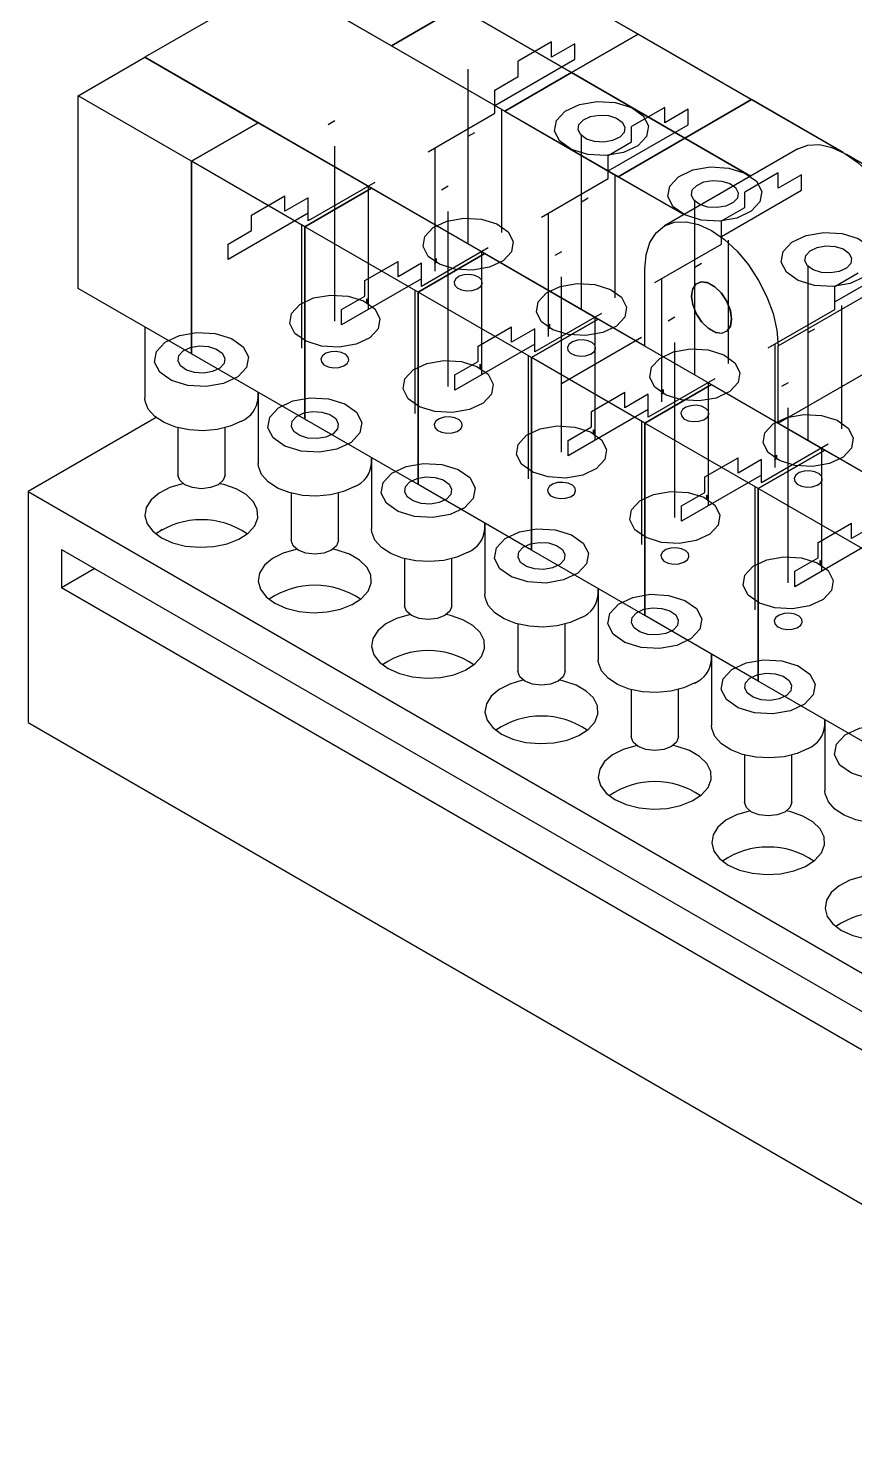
# Model space of a CAD drawing. Header units: millimetres. Extents: x 0 to 1189, y 0 to 841.
# Drawn here: x 927 to 1014.6, y 435.2 to 584.4 of the extents above; entities that cross this region are included whole.
import ezdxf

# ---------------------------------------------------------------- set-up
doc = ezdxf.new("R2010")
doc.units = ezdxf.units.MM

msp = doc.modelspace()

# ---------------------------------------------------------------- linework, layer by layer
at = {"color": 7, "linetype": 'Continuous', "lineweight": 25}
for p, q in [((967.61, 597.63), (1013.39, 571.2)), ((991.65, 583.75), (979.63, 590.69)), ((953.47, 589.46), (939.33, 581.3)), ((996.5, 564.62), (953.47, 589.46)), ((953.47, 589.46), (965.49, 582.52)), ((972.56, 586.61), (965.49, 582.52)), ((965.49, 582.52), (972.56, 586.61)), ((984.58, 579.67), (972.56, 586.61)), ((972.56, 586.61), (984.58, 579.67)), ((991.65, 583.75), (984.58, 579.67)), ((984.58, 579.67), (991.65, 583.75)), ((1003.67, 576.81), (991.65, 583.75)), ((965.49, 582.52), (977.51, 575.58)), ((932.26, 577.22), (939.33, 581.3)), ((992.36, 550.68), (939.33, 581.3)), ((939.33, 581.3), (951.35, 574.36)), ((977.51, 575.58), (984.58, 579.67)), ((984.58, 579.67), (977.51, 575.58)), ((996.6, 572.73), (984.58, 579.67)), ((984.58, 579.67), (996.6, 572.73)), ((932.26, 556.8), (932.26, 577.22)), ((944.28, 570.28), (932.26, 577.22)), ((996.6, 572.73), (1003.67, 576.81)), ((1003.67, 576.81), (996.6, 572.73)), ((1013.39, 571.2), (1003.67, 576.81)), ((951.35, 574.36), (944.28, 570.28)), ((944.28, 570.28), (951.35, 574.36)), ((951.35, 574.36), (963.37, 567.42)), ((977.51, 575.58), (989.53, 568.64)), ((989.53, 568.64), (996.6, 572.73)), ((996.6, 572.73), (989.53, 568.64)), ((1003.57, 568.7), (996.6, 572.73)), ((996.6, 572.73), (1003.57, 568.7)), ((1008.57, 571.59), (994.43, 563.43)), ((944.28, 570.28), (944.28, 549.86)), ((956.3, 563.34), (944.28, 570.28)), ((944.28, 549.86), (944.28, 570.28)), ((1013.75, 570.99), (1016.4, 569.46)), ((1015.7, 569.87), (1013.75, 570.99)), ((989.53, 568.64), (996.5, 564.62)), ((956.3, 563.34), (963.37, 567.42)), ((963.37, 567.42), (956.3, 563.34)), ((963.37, 567.42), (975.39, 560.48)), ((956.3, 542.92), (956.3, 563.34)), ((968.32, 556.4), (956.3, 563.34)), ((956.3, 563.34), (956.3, 542.92)), ((968.32, 556.4), (975.39, 560.48)), ((975.39, 560.48), (968.32, 556.4)), ((975.39, 560.48), (987.41, 553.54)), ((992.36, 550.68), (992.36, 558.85)), ((1006.5, 550.69), (1020.65, 558.85)), ((944.28, 549.86), (932.26, 556.8)), ((980.34, 549.46), (968.32, 556.4)), ((968.32, 535.99), (968.32, 556.4)), ((968.32, 556.4), (968.32, 535.99)), ((980.34, 549.46), (987.41, 553.54)), ((987.41, 553.54), (980.34, 549.46)), ((987.41, 553.54), (999.43, 546.6)), ((939.34, 552.72), (939.34, 545.17)), ((1006.5, 542.52), (1006.5, 550.69)), ((1006.5, 542.52), (1020.65, 550.68)), ((956.3, 542.92), (944.28, 549.86)), ((992.36, 542.52), (980.34, 549.46)), ((980.34, 529.05), (980.34, 549.46)), ((980.34, 549.46), (980.34, 529.05)), ((999.43, 546.6), (992.36, 542.52)), ((992.36, 542.52), (999.43, 546.6)), ((999.43, 546.6), (1011.45, 539.66)), ((951.34, 545.17), (951.34, 545.79)), ((951.36, 545.78), (951.36, 538.23)), ((940.53, 543.1), (926.95, 535.26)), ((968.32, 535.99), (956.3, 542.92)), ((942.84, 542.02), (942.84, 537)), ((947.84, 537), (947.84, 542.02)), ((992.36, 542.52), (992.36, 522.11)), ((992.36, 522.11), (992.36, 542.52)), ((1004.38, 535.58), (992.36, 542.52)), ((1059.54, 511.9), (1006.5, 542.52)), ((963.36, 538.23), (963.36, 538.85)), ((963.38, 538.84), (963.38, 531.29)), ((1004.38, 535.58), (1011.45, 539.66)), ((1011.45, 539.66), (1004.38, 535.58)), ((1011.45, 539.66), (1023.47, 532.72)), ((980.34, 529.05), (968.32, 535.99)), ((1016.4, 528.64), (1004.38, 535.58)), ((1004.38, 515.17), (1004.38, 535.58)), ((1004.38, 535.58), (1004.38, 515.17)), ((926.95, 535.26), (926.95, 510.76)), ((926.95, 535.26), (1057.77, 459.74)), ((954.86, 535.08), (954.86, 530.06)), ((959.86, 530.06), (959.86, 535.08)), ((941.17, 531.22), (941.03, 531.13)), ((975.38, 531.29), (975.38, 531.91)), ((975.4, 531.9), (975.4, 524.35)), ((930.49, 529.13), (1054.23, 457.7)), ((930.49, 529.13), (930.49, 525.05)), ((966.88, 528.14), (966.88, 523.12)), ((971.88, 523.12), (971.88, 528.14)), ((992.36, 522.11), (980.34, 529.05)), ((934.03, 527.09), (930.49, 525.05)), ((1054.23, 453.62), (930.49, 525.05)), ((987.4, 524.35), (987.4, 524.97)), ((987.42, 524.96), (987.42, 517.41)), ((1004.38, 515.17), (992.36, 522.11)), ((978.9, 521.2), (978.9, 516.18)), ((983.9, 516.18), (983.9, 521.2)), ((999.42, 517.41), (999.42, 518.03)), ((999.44, 518.02), (999.44, 510.47)), ((1016.4, 508.23), (1004.38, 515.17)), ((990.92, 514.26), (990.92, 509.24)), ((995.92, 509.24), (995.92, 514.26)), ((926.95, 510.76), (1057.77, 435.24)), ((1011.44, 510.47), (1011.44, 511.09)), ((1011.46, 511.08), (1011.46, 503.53)), ((1002.94, 507.32), (1002.94, 502.3)), ((1007.94, 502.3), (1007.94, 507.32))]:
    msp.add_line(p, q, dxfattribs=at)
at = {"color": 7, "linetype": 'Continuous'}
for p, q in [((982.46, 582.93), (978.93, 580.89)), ((982.46, 581.3), (982.46, 582.93)), ((984.94, 582.72), (982.46, 581.3)), ((984.94, 581.09), (984.94, 582.72)), ((976.45, 576.19), (984.94, 581.09)), ((978.93, 579.26), (978.93, 580.89)), ((973.62, 561.5), (973.62, 580.05)), ((976.45, 577.83), (978.93, 579.26)), ((976.45, 576.19), (976.45, 577.83)), ((976.45, 575.38), (976.45, 576.19)), ((977.16, 575.78), (977.16, 562.72)), ((994.48, 575.99), (990.95, 573.95)), ((994.48, 574.36), (994.48, 575.99)), ((996.96, 575.79), (994.48, 574.36)), ((996.96, 574.15), (996.96, 575.79)), ((959.48, 574.56), (958.77, 574.15)), ((969.38, 571.29), (976.45, 575.38)), ((973.62, 572.93), (974.33, 573.34)), ((985.64, 554.56), (985.64, 573.11)), ((988.47, 569.25), (996.96, 574.15)), ((990.95, 572.32), (990.95, 573.95)), ((959.48, 553.33), (959.48, 571.89)), ((970.09, 571.7), (970.09, 558.64)), ((988.47, 570.89), (990.95, 572.32)), ((988.47, 569.25), (988.47, 570.89)), ((981.4, 564.36), (988.47, 568.44)), ((988.47, 568.44), (988.47, 569.25)), ((989.18, 568.85), (989.18, 555.78)), ((1006.5, 569.05), (1002.97, 567.01)), ((1006.5, 567.42), (1006.5, 569.05)), ((1008.98, 568.85), (1006.5, 567.42)), ((1008.98, 567.21), (1008.98, 568.85)), ((963.72, 568.03), (956.65, 563.95)), ((963.02, 567.62), (963.02, 554.56)), ((971.5, 567.62), (970.79, 567.21)), ((1000.49, 562.31), (1008.98, 567.21)), ((1002.97, 565.38), (1002.97, 567.01)), ((950.64, 564.56), (954.18, 566.6)), ((954.18, 564.97), (954.18, 566.6)), ((956.65, 566.4), (954.18, 564.97)), ((956.65, 564.76), (956.65, 566.4)), ((985.64, 565.99), (986.35, 566.4)), ((997.66, 547.62), (997.66, 566.17)), ((1000.49, 563.95), (1002.97, 565.38)), ((956.65, 564.76), (948.17, 559.87)), ((950.64, 562.93), (950.64, 564.56)), ((956.65, 563.95), (956.65, 564.76)), ((971.5, 546.39), (971.5, 564.95)), ((982.11, 564.76), (982.11, 551.7)), ((1000.49, 562.31), (1000.49, 563.95)), ((948.17, 561.5), (950.64, 562.93)), ((955.94, 563.54), (955.94, 550.47)), ((1000.49, 561.5), (1000.49, 562.31)), ((948.17, 559.87), (948.17, 561.5)), ((975.74, 561.09), (968.67, 557.01)), ((993.42, 557.42), (1000.49, 561.5)), ((1001.2, 561.91), (1001.2, 548.84)), ((962.66, 557.62), (966.2, 559.66)), ((966.2, 558.03), (966.2, 559.66)), ((968.67, 559.46), (966.2, 558.03)), ((968.67, 557.82), (968.67, 559.46)), ((970.24, 559.95), (970.1, 559.46)), ((970.1, 559.46), (970.24, 559.95)), ((970.1, 559.46), (970.24, 559.55)), ((970.24, 559.55), (970.1, 559.46)), ((970.24, 559.55), (970.24, 559.95)), ((970.24, 559.95), (970.24, 559.55)), ((975.04, 560.68), (975.04, 547.62)), ((983.52, 560.68), (982.81, 560.27)), ((997.66, 559.05), (998.37, 559.46)), ((1012.51, 555.37), (1021, 560.27)), ((968.67, 557.82), (960.19, 552.93)), ((968.67, 557.01), (968.67, 557.82)), ((983.52, 539.45), (983.52, 558.01)), ((994.13, 557.82), (994.13, 544.76)), ((1009.68, 540.68), (1009.68, 559.23)), ((1012.51, 557.01), (1014.99, 558.44)), ((962.66, 555.99), (962.66, 557.62)), ((967.97, 556.6), (967.97, 543.53)), ((1012.51, 555.37), (1012.51, 557.01)), ((960.19, 554.56), (962.66, 555.99)), ((962.86, 555.69), (963, 555.36)), ((962.86, 555.28), (962.86, 555.69)), ((962.86, 555.69), (962.86, 555.28)), ((963, 555.36), (962.86, 555.69)), ((963, 555.36), (962.86, 555.28)), ((962.86, 555.28), (963, 555.36)), ((1012.51, 554.56), (1012.51, 555.37)), ((1013.22, 554.97), (1013.22, 541.9)), ((960.19, 552.93), (960.19, 554.56)), ((987.76, 554.15), (980.69, 550.07)), ((987.06, 553.74), (987.06, 540.68)), ((995.54, 553.74), (994.84, 553.33)), ((1005.44, 550.48), (1012.51, 554.56)), ((974.68, 550.68), (978.22, 552.72)), ((978.22, 551.09), (978.22, 552.72)), ((980.69, 552.52), (978.22, 551.09)), ((980.69, 550.88), (980.69, 552.52)), ((982.26, 553.01), (982.12, 552.52)), ((982.12, 552.52), (982.26, 553.01)), ((982.12, 552.52), (982.26, 552.61)), ((982.26, 552.61), (982.12, 552.52)), ((982.26, 552.61), (982.26, 553.01)), ((982.26, 553.01), (982.26, 552.61)), ((1009.68, 552.11), (1010.39, 552.52)), ((980.69, 550.88), (972.21, 545.99)), ((974.68, 549.05), (974.68, 550.68)), ((980.69, 550.07), (980.69, 550.88)), ((992.01, 551.58), (983.52, 546.69)), ((995.54, 532.51), (995.54, 551.07)), ((1006.15, 550.88), (1006.15, 537.82)), ((972.21, 547.62), (974.68, 549.05)), ((979.99, 549.66), (979.99, 536.6)), ((972.21, 545.99), (972.21, 547.62)), ((974.88, 548.75), (975.02, 548.42)), ((974.88, 548.34), (974.88, 548.75)), ((974.88, 548.75), (974.88, 548.34)), ((975.02, 548.42), (974.88, 548.75)), ((975.02, 548.42), (974.88, 548.34)), ((974.88, 548.34), (975.02, 548.42)), ((999.79, 547.21), (992.71, 543.13)), ((994.29, 546.07), (994.14, 545.58)), ((994.14, 545.58), (994.29, 546.07)), ((994.29, 545.67), (994.29, 546.07)), ((994.29, 546.07), (994.29, 545.67)), ((999.08, 546.8), (999.08, 533.74)), ((1007.56, 546.8), (1006.86, 546.39)), ((986.7, 543.74), (990.24, 545.78)), ((990.24, 544.15), (990.24, 545.78)), ((992.71, 545.58), (990.24, 544.15)), ((992.71, 543.95), (992.71, 545.58)), ((994.14, 545.58), (994.29, 545.67)), ((994.29, 545.67), (994.14, 545.58)), ((992.71, 543.95), (984.23, 539.05)), ((986.7, 542.11), (986.7, 543.74)), ((992.71, 543.13), (992.71, 543.95)), ((1007.56, 525.57), (1007.56, 544.13)), ((984.23, 540.68), (986.7, 542.11)), ((986.9, 541.81), (987.04, 541.49)), ((986.9, 541.4), (986.9, 541.81)), ((986.9, 541.81), (986.9, 541.4)), ((987.04, 541.49), (986.9, 541.81)), ((987.04, 541.49), (986.9, 541.4)), ((986.9, 541.4), (987.04, 541.49)), ((992.01, 542.72), (992.01, 529.66)), ((984.23, 539.05), (984.23, 540.68)), ((1011.81, 540.27), (1004.74, 536.19)), ((998.72, 536.8), (1002.26, 538.84)), ((1002.26, 537.21), (1002.26, 538.84)), ((1004.74, 538.64), (1002.26, 537.21)), ((1004.74, 537.01), (1004.74, 538.64)), ((1006.31, 539.13), (1006.16, 538.65)), ((1006.16, 538.65), (1006.31, 539.13)), ((1006.16, 538.65), (1006.31, 538.73)), ((1006.31, 538.73), (1006.16, 538.65)), ((1006.31, 538.73), (1006.31, 539.13)), ((1006.31, 539.13), (1006.31, 538.73)), ((1011.1, 539.86), (1011.1, 526.8)), ((1004.74, 537.01), (996.25, 532.11)), ((1004.74, 536.19), (1004.74, 537.01)), ((998.72, 535.17), (998.72, 536.8)), ((1004.03, 535.78), (1004.03, 522.72)), ((996.25, 533.74), (998.72, 535.17)), ((998.92, 534.87), (999.06, 534.55)), ((998.92, 534.46), (998.92, 534.87)), ((998.92, 534.87), (998.92, 534.46)), ((999.06, 534.55), (998.92, 534.87)), ((999.06, 534.55), (998.92, 534.46)), ((998.92, 534.46), (999.06, 534.55)), ((996.25, 532.11), (996.25, 533.74)), ((1010.75, 529.86), (1014.28, 531.9)), ((1014.28, 530.27), (1014.28, 531.9)), ((1016.76, 531.7), (1014.28, 530.27)), ((1016.76, 530.07), (1008.27, 525.17)), ((1010.75, 528.23), (1010.75, 529.86)), ((1008.27, 526.8), (1010.75, 528.23)), ((1008.27, 525.17), (1008.27, 526.8)), ((1010.94, 527.93), (1011.08, 527.61)), ((1010.94, 527.52), (1010.94, 527.93)), ((1010.94, 527.93), (1010.94, 527.52)), ((1011.08, 527.61), (1010.94, 527.93)), ((1011.08, 527.61), (1010.94, 527.52)), ((1010.94, 527.52), (1011.08, 527.61)), ((926.95, 510.76), (1052.46, 438.31))]:
    msp.add_line(p, q, dxfattribs=at)
at = {"color": 7, "linetype": 'Continuous', "flags": 128}
for points in [[(992.18, 575.1), (992.74, 574.02), (992.55, 572.9), (991.62, 571.91), (990.11, 571.19), (988.24, 570.87), (986.3, 570.98), (984.58, 571.52), (983.35, 572.39), (982.79, 573.47), (982.98, 574.59), (983.91, 575.58), (985.42, 576.29), (987.29, 576.62), (989.23, 576.5), (990.94, 575.97), (992.18, 575.1)], [(989.97, 574.42), (990.25, 573.88), (990.16, 573.32), (989.69, 572.82), (988.94, 572.47), (988, 572.31), (987.03, 572.36), (986.17, 572.63), (985.56, 573.07), (985.28, 573.6), (985.37, 574.16), (985.84, 574.66), (986.59, 575.02), (987.52, 575.18), (988.5, 575.12), (989.35, 574.86), (989.97, 574.42)], [(989.97, 574.42), (990.25, 573.88), (990.16, 573.32), (989.69, 572.82), (988.94, 572.47), (988, 572.31), (987.03, 572.36), (986.17, 572.63), (985.56, 573.07), (985.28, 573.6), (985.37, 574.16), (985.84, 574.66), (986.59, 575.02), (987.52, 575.18), (988.5, 575.12), (989.35, 574.86), (989.97, 574.42)], [(989.97, 574.42), (990.25, 573.88), (990.16, 573.32), (989.69, 572.82), (988.94, 572.47), (988, 572.31), (987.03, 572.36), (986.17, 572.63), (985.56, 573.07), (985.28, 573.6), (985.37, 574.16), (985.84, 574.66), (986.59, 575.02), (987.52, 575.18), (988.5, 575.12), (989.35, 574.86), (989.97, 574.42)], [(1004.2, 568.16), (1004.76, 567.08), (1004.57, 565.96), (1003.64, 564.97), (1002.13, 564.25), (1000.26, 563.93), (998.32, 564.04), (996.61, 564.58), (995.37, 565.45), (994.81, 566.53), (995, 567.65), (995.93, 568.64), (997.44, 569.35), (999.31, 569.68), (1001.25, 569.56), (1002.97, 569.03), (1004.2, 568.16)], [(1001.99, 567.48), (1002.27, 566.94), (1002.18, 566.38), (1001.71, 565.89), (1000.96, 565.53), (1000.03, 565.37), (999.05, 565.42), (998.2, 565.69), (997.58, 566.13), (997.3, 566.66), (997.39, 567.23), (997.86, 567.72), (998.61, 568.08), (999.55, 568.24), (1000.52, 568.18), (1001.38, 567.92), (1001.99, 567.48)], [(1001.99, 567.48), (1002.27, 566.94), (1002.18, 566.38), (1001.71, 565.89), (1000.96, 565.53), (1000.03, 565.37), (999.05, 565.42), (998.2, 565.69), (997.58, 566.13), (997.3, 566.66), (997.39, 567.23), (997.86, 567.72), (998.61, 568.08), (999.55, 568.24), (1000.52, 568.18), (1001.38, 567.92), (1001.99, 567.48)], [(1001.99, 567.48), (1002.27, 566.94), (1002.18, 566.38), (1001.71, 565.89), (1000.96, 565.53), (1000.03, 565.37), (999.05, 565.42), (998.2, 565.69), (997.58, 566.13), (997.3, 566.66), (997.39, 567.23), (997.86, 567.72), (998.61, 568.08), (999.55, 568.24), (1000.52, 568.18), (1001.38, 567.92), (1001.99, 567.48)], [(977.86, 562.8), (978.4, 561.76), (978.21, 560.69), (977.33, 559.73), (975.88, 559.05), (974.08, 558.74), (972.22, 558.85), (970.57, 559.36), (969.38, 560.19), (968.84, 561.23), (969.03, 562.31), (969.92, 563.26), (971.37, 563.94), (973.16, 564.25), (975.03, 564.15), (976.68, 563.63), (977.86, 562.8)], [(1016.22, 561.22), (1016.78, 560.14), (1016.59, 559.02), (1015.66, 558.03), (1014.15, 557.32), (1012.29, 556.99), (1010.34, 557.1), (1008.63, 557.64), (1007.39, 558.51), (1006.83, 559.59), (1007.02, 560.71), (1007.95, 561.7), (1009.46, 562.41), (1011.33, 562.74), (1013.27, 562.62), (1014.99, 562.09), (1016.22, 561.22)], [(1014.01, 560.54), (1014.29, 560), (1014.2, 559.44), (1013.74, 558.95), (1012.98, 558.59), (1012.05, 558.43), (1011.08, 558.48), (1010.22, 558.75), (1009.6, 559.19), (1009.32, 559.73), (1009.42, 560.29), (1009.88, 560.78), (1010.63, 561.14), (1011.57, 561.3), (1012.54, 561.24), (1013.4, 560.98), (1014.01, 560.54)], [(1014.01, 560.54), (1014.29, 560), (1014.2, 559.44), (1013.74, 558.95), (1012.98, 558.59), (1012.05, 558.43), (1011.08, 558.48), (1010.22, 558.75), (1009.6, 559.19), (1009.32, 559.73), (1009.42, 560.29), (1009.88, 560.78), (1010.63, 561.14), (1011.57, 561.3), (1012.54, 561.24), (1013.4, 560.98), (1014.01, 560.54)], [(1014.01, 560.54), (1014.29, 560), (1014.2, 559.44), (1013.74, 558.95), (1012.98, 558.59), (1012.05, 558.43), (1011.08, 558.48), (1010.22, 558.75), (1009.6, 559.19), (1009.32, 559.73), (1009.42, 560.29), (1009.88, 560.78), (1010.63, 561.14), (1011.57, 561.3), (1012.54, 561.24), (1013.4, 560.98), (1014.01, 560.54)], [(974.33, 558.18), (973.77, 558.28), (973.18, 558.24), (972.67, 558.08), (972.3, 557.82), (972.13, 557.5), (972.19, 557.16), (972.47, 556.86), (972.92, 556.65), (973.48, 556.55), (974.06, 556.59), (974.58, 556.74), (974.95, 557.01), (975.12, 557.33), (975.06, 557.67), (974.78, 557.96), (974.33, 558.18)], [(989.88, 555.86), (990.42, 554.82), (990.23, 553.75), (989.35, 552.79), (987.9, 552.11), (986.1, 551.8), (984.24, 551.91), (982.59, 552.42), (981.41, 553.26), (980.87, 554.29), (981.05, 555.37), (981.94, 556.32), (983.39, 557), (985.18, 557.31), (987.05, 557.21), (988.7, 556.69), (989.88, 555.86)], [(955.24, 552.03), (954.7, 553.07), (954.89, 554.14), (955.78, 555.09), (957.23, 555.78), (959.02, 556.09), (960.88, 555.98), (962.53, 555.47), (963.72, 554.63), (964.26, 553.6), (964.07, 552.52), (963.18, 551.57), (961.73, 550.89), (959.94, 550.57), (958.08, 550.68), (956.43, 551.19), (955.24, 552.03)], [(940.92, 547.9), (940.36, 548.97), (940.56, 550.09), (941.48, 551.09), (942.99, 551.8), (944.86, 552.12), (946.8, 552.01), (948.52, 551.48), (949.75, 550.61), (950.32, 549.53), (950.12, 548.41), (949.2, 547.41), (947.69, 546.7), (945.82, 546.38), (943.88, 546.49), (942.16, 547.02), (940.92, 547.9)], [(943.13, 548.57), (942.85, 549.11), (942.95, 549.67), (943.41, 550.17), (944.16, 550.52), (945.1, 550.69), (946.07, 550.63), (946.93, 550.36), (947.55, 549.93), (947.83, 549.39), (947.73, 548.83), (947.27, 548.33), (946.51, 547.98), (945.58, 547.81), (944.61, 547.87), (943.75, 548.14), (943.13, 548.57)], [(943.13, 548.57), (942.85, 549.11), (942.95, 549.67), (943.41, 550.17), (944.16, 550.52), (945.1, 550.69), (946.07, 550.63), (946.93, 550.36), (947.55, 549.93), (947.83, 549.39), (947.73, 548.83), (947.27, 548.33), (946.51, 547.98), (945.58, 547.81), (944.61, 547.87), (943.75, 548.14), (943.13, 548.57)], [(943.13, 548.57), (942.85, 549.11), (942.95, 549.67), (943.41, 550.17), (944.16, 550.52), (945.1, 550.69), (946.07, 550.63), (946.93, 550.36), (947.55, 549.93), (947.83, 549.39), (947.73, 548.83), (947.27, 548.33), (946.51, 547.98), (945.58, 547.81), (944.61, 547.87), (943.75, 548.14), (943.13, 548.57)], [(986.35, 551.24), (985.79, 551.34), (985.2, 551.3), (984.69, 551.14), (984.32, 550.88), (984.15, 550.56), (984.21, 550.22), (984.49, 549.92), (984.94, 549.71), (985.5, 549.61), (986.08, 549.65), (986.6, 549.81), (986.97, 550.07), (987.14, 550.39), (987.08, 550.73), (986.8, 551.02), (986.35, 551.24)], [(1001.9, 548.92), (1002.44, 547.88), (1002.25, 546.81), (1001.37, 545.85), (999.92, 545.17), (998.12, 544.86), (996.26, 544.97), (994.61, 545.48), (993.43, 546.32), (992.89, 547.35), (993.07, 548.43), (993.96, 549.38), (995.41, 550.06), (997.2, 550.38), (999.07, 550.27), (1000.72, 549.76), (1001.9, 548.92)], [(958.78, 548.48), (959.34, 548.39), (959.92, 548.42), (960.43, 548.58), (960.8, 548.84), (960.97, 549.17), (960.91, 549.5), (960.64, 549.8), (960.18, 550.01), (959.62, 550.11), (959.04, 550.08), (958.53, 549.92), (958.16, 549.66), (957.99, 549.33), (958.05, 549), (958.32, 548.7), (958.78, 548.48)], [(967.26, 545.09), (966.72, 546.13), (966.91, 547.2), (967.8, 548.15), (969.25, 548.84), (971.04, 549.15), (972.9, 549.04), (974.55, 548.53), (975.74, 547.69), (976.28, 546.66), (976.09, 545.58), (975.2, 544.63), (973.75, 543.95), (971.96, 543.63), (970.1, 543.74), (968.45, 544.25), (967.26, 545.09)], [(952.94, 540.96), (952.38, 542.03), (952.58, 543.15), (953.5, 544.15), (955.01, 544.86), (956.88, 545.18), (958.82, 545.07), (960.54, 544.54), (961.77, 543.67), (962.34, 542.59), (962.14, 541.47), (961.22, 540.47), (959.71, 539.76), (957.84, 539.44), (955.9, 539.55), (954.18, 540.08), (952.94, 540.96)], [(998.37, 544.3), (997.81, 544.4), (997.23, 544.36), (996.71, 544.2), (996.34, 543.94), (996.17, 543.62), (996.23, 543.28), (996.51, 542.98), (996.96, 542.77), (997.52, 542.67), (998.1, 542.71), (998.62, 542.87), (998.99, 543.13), (999.16, 543.45), (999.1, 543.79), (998.82, 544.08), (998.37, 544.3)], [(955.15, 541.63), (954.87, 542.17), (954.97, 542.73), (955.43, 543.23), (956.19, 543.59), (957.12, 543.75), (958.09, 543.69), (958.95, 543.42), (959.57, 542.99), (959.85, 542.45), (959.75, 541.89), (959.29, 541.39), (958.53, 541.04), (957.6, 540.87), (956.63, 540.93), (955.77, 541.2), (955.15, 541.63)], [(955.15, 541.63), (954.87, 542.17), (954.97, 542.73), (955.43, 543.23), (956.19, 543.59), (957.12, 543.75), (958.09, 543.69), (958.95, 543.42), (959.57, 542.99), (959.85, 542.45), (959.75, 541.89), (959.29, 541.39), (958.53, 541.04), (957.6, 540.87), (956.63, 540.93), (955.77, 541.2), (955.15, 541.63)], [(955.15, 541.63), (954.87, 542.17), (954.97, 542.73), (955.43, 543.23), (956.19, 543.59), (957.12, 543.75), (958.09, 543.69), (958.95, 543.42), (959.57, 542.99), (959.85, 542.45), (959.75, 541.89), (959.29, 541.39), (958.53, 541.04), (957.6, 540.87), (956.63, 540.93), (955.77, 541.2), (955.15, 541.63)], [(970.8, 541.54), (971.36, 541.45), (971.94, 541.48), (972.46, 541.64), (972.83, 541.9), (972.99, 542.23), (972.94, 542.56), (972.66, 542.86), (972.21, 543.07), (971.64, 543.17), (971.06, 543.14), (970.55, 542.98), (970.18, 542.72), (970.01, 542.39), (970.07, 542.06), (970.34, 541.76), (970.8, 541.54)], [(1013.92, 541.98), (1014.46, 540.94), (1014.28, 539.87), (1013.39, 538.91), (1011.94, 538.23), (1010.14, 537.92), (1008.28, 538.03), (1006.63, 538.54), (1005.45, 539.38), (1004.91, 540.41), (1005.09, 541.49), (1005.98, 542.44), (1007.43, 543.12), (1009.22, 543.44), (1011.09, 543.33), (1012.74, 542.82), (1013.92, 541.98)], [(979.28, 538.15), (978.74, 539.19), (978.93, 540.26), (979.82, 541.22), (981.27, 541.9), (983.06, 542.21), (984.93, 542.1), (986.58, 541.59), (987.76, 540.75), (988.3, 539.72), (988.11, 538.64), (987.23, 537.69), (985.78, 537.01), (983.98, 536.69), (982.12, 536.8), (980.47, 537.31), (979.28, 538.15)], [(964.97, 534.02), (964.4, 535.09), (964.6, 536.22), (965.52, 537.21), (967.03, 537.92), (968.9, 538.24), (970.84, 538.13), (972.56, 537.6), (973.79, 536.73), (974.36, 535.65), (974.16, 534.53), (973.24, 533.54), (971.73, 532.82), (969.86, 532.5), (967.92, 532.61), (966.2, 533.14), (964.97, 534.02)], [(1010.39, 537.36), (1009.83, 537.46), (1009.25, 537.42), (1008.73, 537.26), (1008.36, 537), (1008.19, 536.68), (1008.25, 536.34), (1008.53, 536.04), (1008.98, 535.83), (1009.54, 535.73), (1010.12, 535.77), (1010.64, 535.93), (1011.01, 536.19), (1011.18, 536.51), (1011.12, 536.85), (1010.84, 537.15), (1010.39, 537.36)], [(967.17, 534.69), (966.89, 535.23), (966.99, 535.79), (967.45, 536.29), (968.21, 536.65), (969.14, 536.81), (970.11, 536.75), (970.97, 536.49), (971.59, 536.05), (971.87, 535.51), (971.77, 534.95), (971.31, 534.45), (970.55, 534.1), (969.62, 533.93), (968.65, 533.99), (967.79, 534.26), (967.17, 534.69)], [(967.17, 534.69), (966.89, 535.23), (966.99, 535.79), (967.45, 536.29), (968.21, 536.65), (969.14, 536.81), (970.11, 536.75), (970.97, 536.49), (971.59, 536.05), (971.87, 535.51), (971.77, 534.95), (971.31, 534.45), (970.55, 534.1), (969.62, 533.93), (968.65, 533.99), (967.79, 534.26), (967.17, 534.69)], [(967.17, 534.69), (966.89, 535.23), (966.99, 535.79), (967.45, 536.29), (968.21, 536.65), (969.14, 536.81), (970.11, 536.75), (970.97, 536.49), (971.59, 536.05), (971.87, 535.51), (971.77, 534.95), (971.31, 534.45), (970.55, 534.1), (969.62, 533.93), (968.65, 533.99), (967.79, 534.26), (967.17, 534.69)], [(982.82, 534.61), (983.38, 534.51), (983.96, 534.54), (984.48, 534.7), (984.85, 534.96), (985.02, 535.29), (984.96, 535.62), (984.68, 535.92), (984.23, 536.13), (983.67, 536.23), (983.08, 536.2), (982.57, 536.04), (982.2, 535.78), (982.03, 535.45), (982.09, 535.12), (982.36, 534.82), (982.82, 534.61)], [(991.3, 531.21), (990.76, 532.25), (990.95, 533.32), (991.84, 534.28), (993.29, 534.96), (995.08, 535.27), (996.95, 535.16), (998.6, 534.65), (999.78, 533.81), (1000.32, 532.78), (1000.13, 531.7), (999.25, 530.75), (997.8, 530.07), (996, 529.76), (994.14, 529.86), (992.49, 530.38), (991.3, 531.21)], [(976.99, 527.08), (976.42, 528.16), (976.62, 529.28), (977.54, 530.27), (979.05, 530.98), (980.92, 531.31), (982.86, 531.19), (984.58, 530.66), (985.82, 529.79), (986.38, 528.71), (986.18, 527.59), (985.26, 526.6), (983.75, 525.88), (981.88, 525.56), (979.94, 525.67), (978.22, 526.2), (976.99, 527.08)], [(979.19, 527.75), (978.91, 528.29), (979.01, 528.85), (979.47, 529.35), (980.23, 529.71), (981.16, 529.87), (982.13, 529.81), (982.99, 529.55), (983.61, 529.11), (983.89, 528.57), (983.79, 528.01), (983.33, 527.51), (982.57, 527.16), (981.64, 527), (980.67, 527.05), (979.81, 527.32), (979.19, 527.75)], [(979.19, 527.75), (978.91, 528.29), (979.01, 528.85), (979.47, 529.35), (980.23, 529.71), (981.16, 529.87), (982.13, 529.81), (982.99, 529.55), (983.61, 529.11), (983.89, 528.57), (983.79, 528.01), (983.33, 527.51), (982.57, 527.16), (981.64, 527), (980.67, 527.05), (979.81, 527.32), (979.19, 527.75)], [(979.19, 527.75), (978.91, 528.29), (979.01, 528.85), (979.47, 529.35), (980.23, 529.71), (981.16, 529.87), (982.13, 529.81), (982.99, 529.55), (983.61, 529.11), (983.89, 528.57), (983.79, 528.01), (983.33, 527.51), (982.57, 527.16), (981.64, 527), (980.67, 527.05), (979.81, 527.32), (979.19, 527.75)], [(994.84, 527.67), (995.4, 527.57), (995.98, 527.6), (996.5, 527.76), (996.87, 528.02), (997.04, 528.35), (996.98, 528.68), (996.7, 528.98), (996.25, 529.2), (995.69, 529.29), (995.1, 529.26), (994.59, 529.1), (994.22, 528.84), (994.05, 528.51), (994.11, 528.18), (994.39, 527.88), (994.84, 527.67)], [(1003.33, 524.27), (1002.79, 525.31), (1002.97, 526.38), (1003.86, 527.34), (1005.31, 528.02), (1007.1, 528.33), (1008.97, 528.22), (1010.62, 527.71), (1011.8, 526.87), (1012.34, 525.84), (1012.15, 524.76), (1011.27, 523.81), (1009.82, 523.13), (1008.02, 522.82), (1006.16, 522.92), (1004.51, 523.44), (1003.33, 524.27)], [(989.01, 520.14), (988.44, 521.22), (988.64, 522.34), (989.56, 523.33), (991.07, 524.04), (992.94, 524.37), (994.88, 524.25), (996.6, 523.72), (997.84, 522.85), (998.4, 521.77), (998.2, 520.65), (997.28, 519.66), (995.77, 518.94), (993.9, 518.62), (991.96, 518.73), (990.24, 519.27), (989.01, 520.14)], [(991.21, 520.81), (990.93, 521.35), (991.03, 521.91), (991.49, 522.41), (992.25, 522.77), (993.18, 522.93), (994.15, 522.87), (995.01, 522.61), (995.63, 522.17), (995.91, 521.63), (995.81, 521.07), (995.35, 520.57), (994.6, 520.22), (993.66, 520.06), (992.69, 520.11), (991.83, 520.38), (991.21, 520.81)], [(991.21, 520.81), (990.93, 521.35), (991.03, 521.91), (991.49, 522.41), (992.25, 522.77), (993.18, 522.93), (994.15, 522.87), (995.01, 522.61), (995.63, 522.17), (995.91, 521.63), (995.81, 521.07), (995.35, 520.57), (994.6, 520.22), (993.66, 520.06), (992.69, 520.11), (991.83, 520.38), (991.21, 520.81)], [(991.21, 520.81), (990.93, 521.35), (991.03, 521.91), (991.49, 522.41), (992.25, 522.77), (993.18, 522.93), (994.15, 522.87), (995.01, 522.61), (995.63, 522.17), (995.91, 521.63), (995.81, 521.07), (995.35, 520.57), (994.6, 520.22), (993.66, 520.06), (992.69, 520.11), (991.83, 520.38), (991.21, 520.81)], [(1006.86, 520.73), (1007.42, 520.63), (1008, 520.66), (1008.52, 520.82), (1008.89, 521.08), (1009.06, 521.41), (1009, 521.74), (1008.72, 522.04), (1008.27, 522.26), (1007.71, 522.35), (1007.13, 522.32), (1006.61, 522.16), (1006.24, 521.9), (1006.07, 521.57), (1006.13, 521.24), (1006.41, 520.94), (1006.86, 520.73)], [(1001.03, 513.2), (1000.47, 514.28), (1000.66, 515.4), (1001.58, 516.39), (1003.09, 517.1), (1004.96, 517.43), (1006.9, 517.31), (1008.62, 516.78), (1009.86, 515.91), (1010.42, 514.83), (1010.22, 513.71), (1009.3, 512.72), (1007.79, 512), (1005.92, 511.68), (1003.98, 511.79), (1002.26, 512.33), (1001.03, 513.2)], [(1003.23, 513.88), (1002.95, 514.41), (1003.05, 514.97), (1003.51, 515.47), (1004.27, 515.83), (1005.2, 515.99), (1006.17, 515.93), (1007.03, 515.67), (1007.65, 515.23), (1007.93, 514.69), (1007.83, 514.13), (1007.37, 513.64), (1006.62, 513.28), (1005.68, 513.12), (1004.71, 513.17), (1003.85, 513.44), (1003.23, 513.88)], [(1003.23, 513.88), (1002.95, 514.41), (1003.05, 514.97), (1003.51, 515.47), (1004.27, 515.83), (1005.2, 515.99), (1006.17, 515.93), (1007.03, 515.67), (1007.65, 515.23), (1007.93, 514.69), (1007.83, 514.13), (1007.37, 513.64), (1006.62, 513.28), (1005.68, 513.12), (1004.71, 513.17), (1003.85, 513.44), (1003.23, 513.88)], [(1003.23, 513.88), (1002.95, 514.41), (1003.05, 514.97), (1003.51, 515.47), (1004.27, 515.83), (1005.2, 515.99), (1006.17, 515.93), (1007.03, 515.67), (1007.65, 515.23), (1007.93, 514.69), (1007.83, 514.13), (1007.37, 513.64), (1006.62, 513.28), (1005.68, 513.12), (1004.71, 513.17), (1003.85, 513.44), (1003.23, 513.88)], [(1013.05, 506.26), (1012.49, 507.34), (1012.68, 508.46), (1013.6, 509.45), (1015.12, 510.16), (1016.98, 510.49), (1018.92, 510.37), (1020.64, 509.84), (1021.88, 508.97), (1022.44, 507.89), (1022.24, 506.77), (1021.32, 505.78), (1019.81, 505.06), (1017.94, 504.74), (1016, 504.85), (1014.28, 505.39), (1013.05, 506.26)]]:
    msp.add_lwpolyline(points, dxfattribs=at)
at = {"color": 7, "linetype": 'Continuous', "lineweight": 25, "flags": 128}
for points in [[(1008.57, 571.59), (1009.65, 571.99), (1010.87, 572.04), (1012.19, 571.74), (1013.57, 571.1), (1014.95, 570.14), (1016.28, 568.91), (1017.5, 567.45), (1018.57, 565.82), (1019.45, 564.07), (1020.11, 562.28), (1020.51, 560.52), (1020.65, 558.85)], [(992.36, 558.85), (992.5, 560.36), (992.9, 561.66), (993.55, 562.7), (994.43, 563.43), (995.5, 563.82), (996.73, 563.87), (998.05, 563.57), (999.43, 562.93), (1000.81, 561.98), (1002.14, 560.75), (1003.36, 559.29), (1004.43, 557.65), (1005.31, 555.91), (1005.96, 554.12), (1006.37, 552.36), (1006.5, 550.69)], [(1001.41, 554.52), (1001.02, 555.47), (1000.44, 556.33), (999.75, 557.01), (999.01, 557.41), (998.32, 557.5), (997.77, 557.25), (997.42, 556.71), (997.31, 555.93), (997.46, 555.01), (997.84, 554.06), (998.42, 553.2), (999.12, 552.53), (999.85, 552.12), (1000.54, 552.04), (1001.09, 552.28), (1001.44, 552.83), (1001.55, 553.61), (1001.41, 554.52)], [(997.31, 555.99), (997.44, 556.76), (997.81, 557.28), (998.37, 557.5), (999.06, 557.39), (999.8, 556.97), (1000.49, 556.28), (1001.06, 555.4), (1001.43, 554.45), (1001.55, 553.54), (1001.43, 552.78), (1001.06, 552.25), (1000.49, 552.03), (999.8, 552.14), (999.06, 552.57), (998.37, 553.26), (997.81, 554.13), (997.44, 555.08), (997.31, 555.99)], [(949.58, 542.72), (948.39, 542.19), (947.01, 541.84), (945.53, 541.71), (944.03, 541.79), (942.61, 542.08), (941.37, 542.57), (940.38, 543.22), (939.69, 543.99), (939.36, 544.84), (939.34, 545.17)], [(947.11, 535.98), (946.29, 535.67), (945.34, 535.56), (944.38, 535.67), (943.57, 535.98), (943.03, 536.45), (942.84, 537)], [(947.84, 537), (947.65, 536.45), (947.11, 535.98)], [(961.6, 535.78), (960.41, 535.25), (959.03, 534.9), (957.55, 534.77), (956.05, 534.85), (954.64, 535.14), (953.39, 535.63), (952.4, 536.28), (951.71, 537.05), (951.39, 537.9), (951.36, 538.23)], [(943.4, 536.09), (943.31, 536.07), (941.97, 535.67), (940.84, 535.1), (939.99, 534.38), (939.48, 533.56), (939.34, 532.7), (939.58, 531.84), (940.17, 531.05), (941.1, 530.36)], [(941.1, 530.36), (942.28, 529.83), (943.66, 529.48), (945.15, 529.35), (946.65, 529.43), (948.06, 529.72), (949.31, 530.21), (950.3, 530.86), (950.98, 531.64), (951.31, 532.48), (951.26, 533.35), (950.84, 534.18), (950.08, 534.93), (949.02, 535.55), (947.72, 535.99), (947.27, 536.09)], [(973.62, 528.84), (972.43, 528.31), (971.05, 527.96), (969.57, 527.83), (968.07, 527.91), (966.66, 528.2), (965.41, 528.69), (964.42, 529.34), (963.73, 530.12), (963.41, 530.96), (963.38, 531.29)], [(959.13, 529.04), (958.32, 528.73), (957.36, 528.62), (956.4, 528.73), (955.59, 529.04), (955.05, 529.51), (954.86, 530.06)], [(959.86, 530.06), (959.67, 529.51), (959.13, 529.04)], [(955.43, 529.15), (955.33, 529.13), (953.99, 528.73), (952.86, 528.16), (952.01, 527.44), (951.5, 526.62), (951.36, 525.76), (951.6, 524.9), (952.19, 524.11), (953.12, 523.42)], [(953.12, 523.42), (954.3, 522.89), (955.69, 522.54), (957.17, 522.41), (958.67, 522.49), (960.08, 522.78), (961.33, 523.27), (962.32, 523.92), (963, 524.7), (963.33, 525.54), (963.29, 526.41), (962.87, 527.24), (962.1, 527.99), (961.04, 528.61), (959.74, 529.05), (959.29, 529.15)], [(985.64, 521.9), (984.45, 521.37), (983.07, 521.02), (981.59, 520.89), (980.09, 520.97), (978.68, 521.26), (977.43, 521.75), (976.44, 522.4), (975.76, 523.18), (975.43, 524.02), (975.4, 524.35)], [(967.45, 522.21), (967.35, 522.19), (966.01, 521.79), (964.88, 521.22), (964.03, 520.5), (963.52, 519.69), (963.38, 518.82), (963.62, 517.96), (964.22, 517.17), (965.14, 516.48)], [(965.14, 516.48), (966.33, 515.95), (967.71, 515.6), (969.19, 515.47), (970.69, 515.55), (972.1, 515.84), (973.35, 516.33), (974.34, 516.98), (975.03, 517.76), (975.35, 518.6), (975.31, 519.47), (974.89, 520.31), (974.12, 521.05), (973.06, 521.67), (971.76, 522.11), (971.31, 522.21)], [(971.15, 522.1), (970.34, 521.79), (969.38, 521.68), (968.42, 521.79), (967.61, 522.1), (967.07, 522.57), (966.88, 523.12)], [(971.88, 523.12), (971.69, 522.57), (971.15, 522.1)], [(983.17, 515.16), (982.36, 514.85), (981.4, 514.74), (980.44, 514.85), (979.63, 515.16), (979.09, 515.63), (978.9, 516.18)], [(983.9, 516.18), (983.71, 515.63), (983.17, 515.16)], [(997.66, 514.96), (996.48, 514.43), (995.1, 514.08), (993.61, 513.95), (992.11, 514.03), (990.7, 514.32), (989.45, 514.81), (988.46, 515.46), (987.78, 516.24), (987.45, 517.08), (987.42, 517.41)], [(979.47, 515.27), (979.37, 515.25), (978.03, 514.85), (976.9, 514.28), (976.05, 513.56), (975.55, 512.75), (975.4, 511.88), (975.64, 511.02), (976.24, 510.23), (977.16, 509.54)], [(977.16, 509.54), (978.35, 509.01), (979.73, 508.66), (981.21, 508.53), (982.71, 508.61), (984.12, 508.9), (985.37, 509.39), (986.36, 510.04), (987.05, 510.82), (987.37, 511.66), (987.33, 512.53), (986.91, 513.37), (986.14, 514.11), (985.08, 514.73), (983.78, 515.17), (983.33, 515.27)], [(1009.68, 508.02), (1008.5, 507.49), (1007.12, 507.14), (1005.63, 507.01), (1004.13, 507.09), (1002.72, 507.38), (1001.47, 507.87), (1000.48, 508.52), (999.8, 509.3), (999.47, 510.14), (999.44, 510.47)], [(995.19, 508.22), (994.38, 507.91), (993.42, 507.8), (992.46, 507.91), (991.65, 508.22), (991.11, 508.69), (990.92, 509.24)], [(995.92, 509.24), (995.73, 508.69), (995.19, 508.22)], [(991.49, 508.33), (991.39, 508.31), (990.05, 507.92), (988.92, 507.34), (988.08, 506.62), (987.57, 505.81), (987.42, 504.94), (987.66, 504.08), (988.26, 503.29), (989.18, 502.6)], [(989.18, 502.6), (990.37, 502.07), (991.75, 501.72), (993.23, 501.59), (994.73, 501.67), (996.15, 501.96), (997.39, 502.45), (998.38, 503.1), (999.07, 503.88), (999.39, 504.72), (999.35, 505.59), (998.93, 506.43), (998.16, 507.17), (997.1, 507.79), (995.8, 508.23), (995.36, 508.33)], [(1021.71, 501.08), (1020.52, 500.55), (1019.14, 500.2), (1017.65, 500.07), (1016.15, 500.15), (1014.74, 500.44), (1013.5, 500.93), (1012.5, 501.58), (1011.82, 502.36), (1011.49, 503.2), (1011.46, 503.53)], [(1003.51, 501.39), (1003.41, 501.37), (1002.07, 500.98), (1000.94, 500.4), (1000.1, 499.68), (999.59, 498.87), (999.45, 498), (999.68, 497.14), (1000.28, 496.35), (1001.2, 495.66)], [(1001.2, 495.66), (1002.39, 495.13), (1003.77, 494.79), (1005.25, 494.65), (1006.75, 494.73), (1008.17, 495.03), (1009.41, 495.51), (1010.4, 496.16), (1011.09, 496.94), (1011.42, 497.79), (1011.37, 498.65), (1010.95, 499.49), (1010.18, 500.23), (1009.12, 500.85), (1007.83, 501.29), (1007.38, 501.39)], [(1007.21, 501.28), (1006.4, 500.97), (1005.44, 500.86), (1004.49, 500.97), (1003.67, 501.28), (1003.13, 501.75), (1002.94, 502.3)], [(1007.94, 502.3), (1007.75, 501.75), (1007.21, 501.28)], [(1015.53, 494.45), (1015.43, 494.43), (1014.09, 494.04), (1012.96, 493.46), (1012.12, 492.74), (1011.61, 491.93), (1011.47, 491.06), (1011.7, 490.21), (1012.3, 489.41), (1013.22, 488.72)], [(1013.22, 488.72), (1014.41, 488.19), (1015.79, 487.85), (1017.27, 487.71), (1018.77, 487.79), (1020.19, 488.09), (1021.43, 488.57), (1022.43, 489.22), (1023.11, 490), (1023.44, 490.85), (1023.39, 491.71), (1022.97, 492.55), (1022.2, 493.29), (1021.14, 493.91), (1019.85, 494.35), (1019.4, 494.45)]]:
    msp.add_lwpolyline(points, dxfattribs=at)
at = {"color": 7, "linetype": 'Continuous', "lineweight": 25}
for centre, radius, start, end in [((948.46, 545.38), 2.89, 292.8864, 355.7934), ((960.48, 538.44), 2.89, 292.8864, 355.7934), ((945.34, 523.67), 8.6, 55.682, 124.318), ((972.5, 531.5), 2.89, 292.8864, 355.7934), ((957.36, 516.73), 8.6, 55.682, 124.318), ((984.52, 524.56), 2.89, 292.8864, 355.7934), ((969.38, 509.79), 8.6, 55.682, 124.318), ((996.54, 517.62), 2.89, 292.8864, 355.7934), ((981.4, 502.85), 8.6, 55.682, 124.318), ((1008.56, 510.68), 2.89, 292.8864, 355.7934), ((993.42, 495.91), 8.6, 55.682, 124.318), ((1005.44, 488.97), 8.6, 55.682, 124.318), ((1017.46, 482.03), 8.6, 55.682, 124.318)]:
    msp.add_arc(centre, radius, start, end, dxfattribs=at)

doc.saveas('drawing.dxf')
